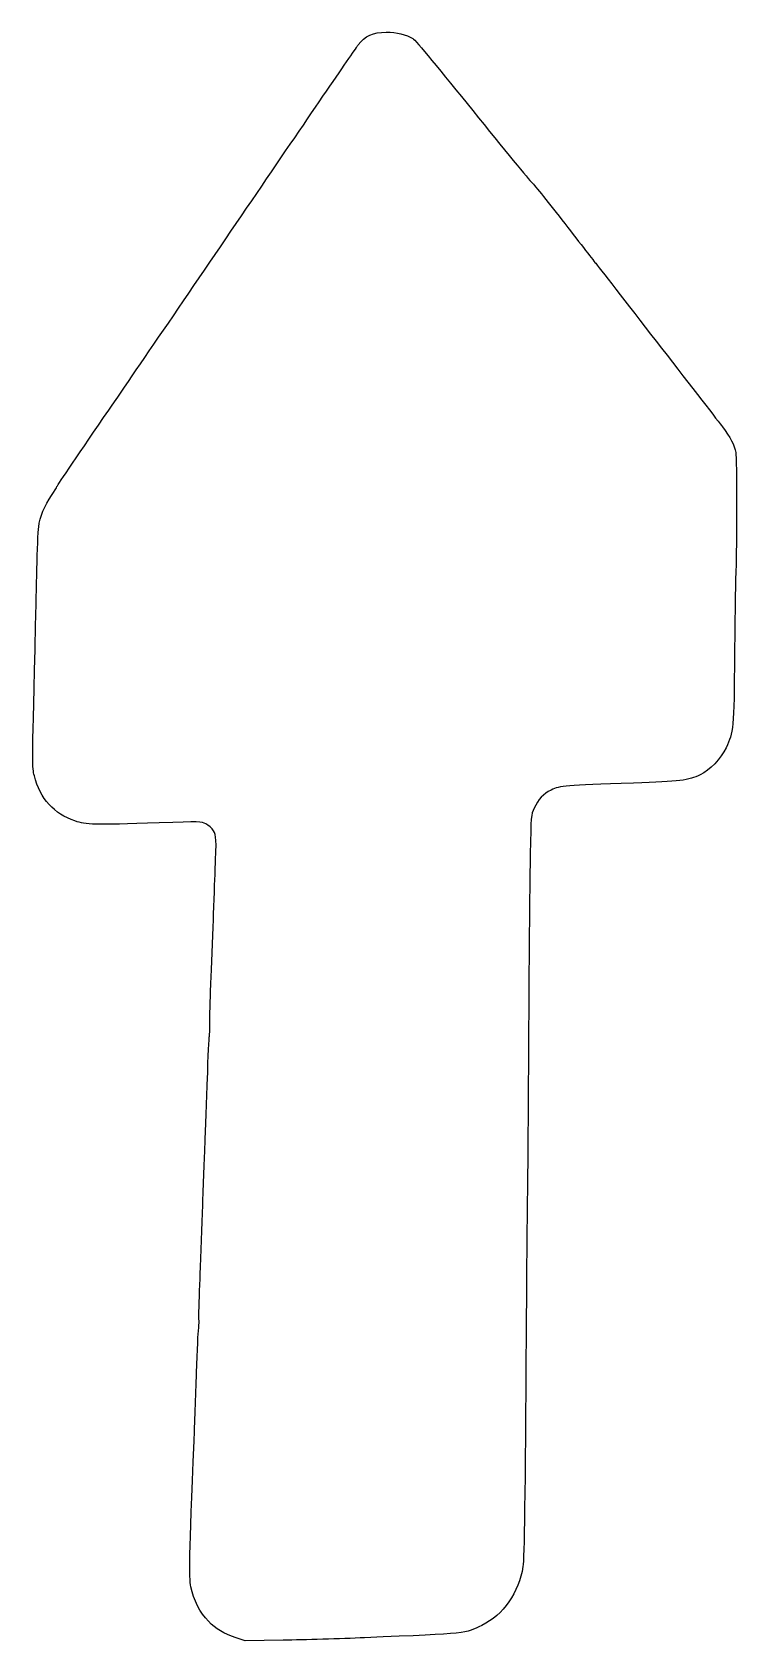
# Model space of a CAD drawing. Extents: x 17 to 67, y 38 to 151.
import ezdxf

# ---------------------------------------------------------------- set-up
doc = ezdxf.new("R2010")
doc.units = 0
doc.layers.add('Layer_2', color=7, linetype='CONTINUOUS')

msp = doc.modelspace()

# ---------------------------------------------------------------- linework, layer by layer
at = {"layer": 'Layer_2', "color": 7}
for p, q in [((32.384955, 37.670986), (31.738686, 37.88592)), ((31.738686, 37.88592), (31.738729, 37.88592)), ((35.051955, 37.712396), (32.384955, 37.670986))]:
    msp.add_line(p, q, dxfattribs=at)
for points in [[(40.323069, 149.847649), (40.787727, 150.475053), (41.355537, 150.731003), (42.291, 150.734732)], [(42.291, 150.734732), (42.999607, 150.73756), (43.703711, 150.572019), (44.153667, 150.296812)], [(33.186592, 139.403667), (36.927004, 144.898533), (40.138419, 149.598325), (40.323069, 149.847649)], [(44.153667, 150.296812), (44.293367, 150.211367), (46.189016, 147.930011), (48.366222, 145.22713)], [(48.366222, 145.22713), (50.543428, 142.52425), (52.398491, 140.260647), (52.488581, 140.196901)], [(22.796894, 124.176917), (24.770816, 127.056764), (29.44618, 133.9088), (33.186592, 139.403667)], [(52.488581, 140.196901), (52.578672, 140.133155), (53.54094, 138.938), (54.626954, 137.541)], [(54.626954, 137.541), (55.712971, 136.144), (56.781131, 134.7724), (57.000645, 134.493)], [(57.000645, 134.493), (57.928383, 133.312165), (65.448707, 123.599903), (65.900625, 122.99896)], [(19.155611, 118.800584), (19.184394, 118.877723), (20.822971, 121.297073), (22.796894, 124.176917)], [(65.900625, 122.99896), (66.452742, 122.264773), (66.74648, 121.704407), (66.843452, 121.200333)], [(66.843452, 121.200333), (66.911839, 120.844842), (66.912905, 114.360489), (66.844775, 112.903)], [(18.779206, 118.182784), (18.957446, 118.445436), (19.126828, 118.723447), (19.155611, 118.800584)], [(17.868877, 115.972138), (17.956833, 116.657747), (18.284852, 117.45431), (18.779206, 118.182784)], [(17.739906, 112.987667), (17.767531, 114.291533), (17.825568, 115.634545), (17.868877, 115.972138)], [(17.611337, 107.357333), (17.654426, 109.15015), (17.712281, 111.6838), (17.739906, 112.987667)], [(66.844775, 112.903), (66.823026, 112.437333), (66.783133, 109.827483), (66.756132, 107.103333)], [(17.565678, 98.474104), (17.413059, 99.059336), (17.413372, 99.120354), (17.611337, 107.357333)], [(66.756132, 107.103333), (66.70198, 101.639296), (66.69655, 101.578735), (66.159491, 100.446986)], [(66.159491, 100.446986), (65.787532, 99.66316), (65.033348, 98.871183), (64.338729, 98.53499)], [(20.415083, 95.295948), (18.943485, 95.788922), (17.988008, 96.854637), (17.565678, 98.474104)], [(64.338729, 98.53499), (63.520413, 98.138922), (62.91571, 98.065011), (59.647622, 97.961598)], [(53.863348, 97.466793), (53.326284, 97.206864), (52.969057, 96.822075), (52.673557, 96.185196)], [(59.647622, 97.961598), (54.802217, 97.808275), (54.518825, 97.784031), (53.863348, 97.466793)], [(52.673557, 96.185196), (52.458157, 95.720958), (52.455056, 95.684652), (52.398597, 92.964)], [(26.344622, 95.164447), (21.60607, 95.00775), (21.25195, 95.015603), (20.415083, 95.295948)], [(29.616924, 95.089038), (29.284784, 95.258483), (29.22792, 95.259792), (26.344622, 95.164447)], [(30.146834, 94.606099), (30.041289, 94.776872), (29.802831, 94.994196), (29.616924, 95.089038)], [(30.269548, 91.778667), (30.364136, 94.072297), (30.355633, 94.268258), (30.146834, 94.606099)], [(52.398597, 92.964), (52.367188, 91.450583), (52.31792, 85.983233), (52.289115, 80.814333)], [(30.139436, 88.222667), (30.186992, 89.596383), (30.245545, 91.196583), (30.269548, 91.778667)], [(29.964404, 83.777667), (30.013114, 84.8487), (30.091877, 86.84895), (30.139436, 88.222667)], [(29.89263, 81.068333), (29.883396, 81.487433), (29.915702, 82.706633), (29.964404, 83.777667)], [(29.86364, 80.179333), (29.888828, 80.249183), (29.901864, 80.649233), (29.89263, 81.068333)], [(52.289115, 80.814333), (52.260307, 75.645433), (52.218736, 70.235233), (52.196733, 68.791667)], [(29.720863, 77.131333), (29.774211, 78.737883), (29.838462, 80.109483), (29.86364, 80.179333)], [(29.547598, 72.39), (29.589542, 73.391183), (29.667512, 75.524783), (29.720863, 77.131333)], [(29.381953, 67.860333), (29.43111, 69.350467), (29.505651, 71.388817), (29.547598, 72.39)], [(29.202557, 63.120058), (29.252069, 64.237074), (29.332798, 66.3702), (29.381953, 67.860333)], [(52.196733, 68.791667), (52.174719, 67.3481), (52.137024, 63.0428), (52.112947, 59.224333)], [(29.130249, 60.368392), (29.120513, 60.764793), (29.153056, 62.003043), (29.202557, 63.120058)], [(29.101947, 59.520667), (29.127267, 59.590517), (29.139991, 59.97199), (29.130249, 60.368392)], [(28.9608, 56.515), (29.013121, 58.098267), (29.076637, 59.450817), (29.101947, 59.520667)], [(52.112947, 59.224333), (52.041195, 47.845692), (51.981177, 43.510166), (51.886739, 42.883667)], [(28.786521, 51.731333), (28.830053, 52.779083), (28.908478, 54.931733), (28.9608, 56.515)], [(28.565483, 41.454739), (28.415768, 42.20845), (28.442502, 43.451365), (28.786521, 51.731333)], [(51.886739, 42.883667), (51.613977, 41.074197), (50.50477, 39.486909), (49.000452, 38.753373)], [(29.79243, 39.046092), (29.204489, 39.651247), (28.744254, 40.554749), (28.565483, 41.454739)], [(31.738729, 37.88592), (30.833547, 38.186969), (30.343049, 38.479349), (29.79243, 39.046092)], [(49.000452, 38.753373), (47.787915, 38.162111), (48.179384, 38.203412), (40.766955, 37.884812)], [(40.766955, 37.884812), (39.090555, 37.81276), (36.518805, 37.735171), (35.051955, 37.712396)]]:
    msp.add_open_spline(points, degree=3, dxfattribs=at)

doc.saveas('drawing.dxf')
